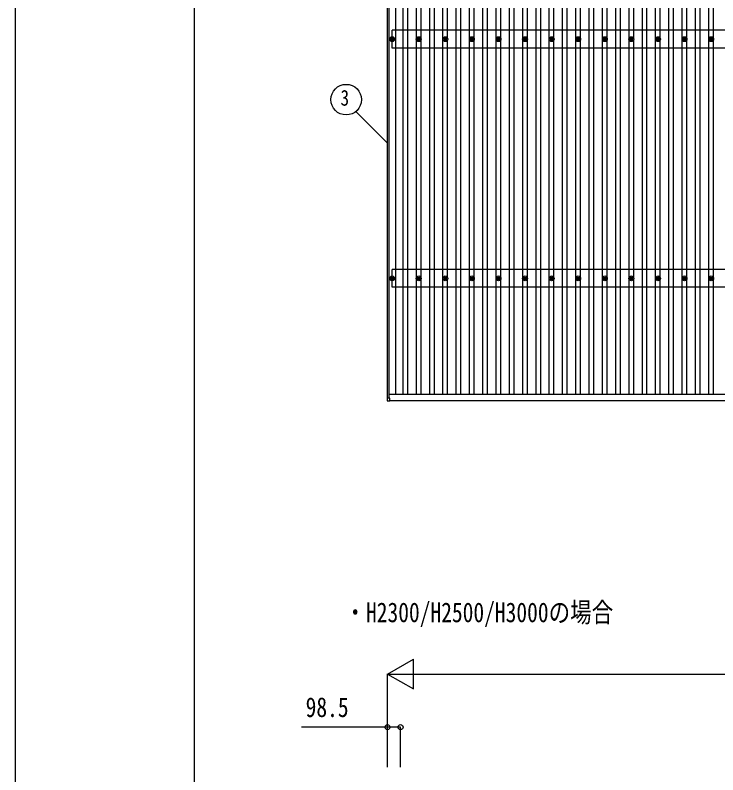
# Model space of a CAD drawing. Units: millimetres, scale not verified. Extents: x -18922 to 18922, y -13365 to 13365.
# Drawn here: x -18922 to -13636, y 1985 to 7701 of the extents above; entities that cross this region are included whole.
import ezdxf
from ezdxf.enums import TextEntityAlignment as Align

# ---------------------------------------------------------------- set-up
doc = ezdxf.new("R2010")
doc.units = ezdxf.units.MM
doc.header["$LTSCALE"] = 50
for name, color, linetype in [('0-2_USER1', 3, 'Continuous'), ('0-5_YKK_13', 4, 'Continuous'), ('0-6_YKK_A1', 4, 'Continuous'), ('0-7_YKK_D', 6, 'Continuous'), ('0-8_YKK_ZWAK', 7, 'Continuous')]:
    doc.layers.add(name, color=color, linetype=linetype)
doc.styles.add('ＭＳ ゴシック', font='')
doc.styles.get('ＭＳ ゴシック').set_extended_font_data('MS Gothic')

msp = doc.modelspace()

# ---------------------------------------------------------------- linework, layer by layer
at = {"layer": '0-5_YKK_13'}
for p, q in [((-16095.91, 7522.33), (-16091.49, 7522.33)), ((-16095.91, 7522.33), (-16091.49, 7522.33)), ((-16095.91, 7518.83), (-16091.49, 7518.83)), ((-16095.91, 7518.83), (-16091.49, 7518.83)), ((-16087.66, 7530.58), (-16087.66, 7526.16)), ((-16087.66, 7530.58), (-16087.66, 7526.16)), ((-16087.66, 7515), (-16087.66, 7510.58)), ((-16087.66, 7515), (-16087.66, 7510.58)), ((-16084.16, 7530.58), (-16084.16, 7526.16)), ((-16084.16, 7530.58), (-16084.16, 7526.16)), ((-16084.16, 7515), (-16084.16, 7510.58)), ((-16084.16, 7515), (-16084.16, 7510.58)), ((-16080.33, 7522.33), (-16075.91, 7522.33)), ((-16080.33, 7522.33), (-16075.91, 7522.33)), ((-16080.33, 7518.83), (-16075.91, 7518.83)), ((-16080.33, 7518.83), (-16075.91, 7518.83)), ((-15895.91, 7522.33), (-15891.49, 7522.33)), ((-15895.91, 7518.83), (-15891.49, 7518.83)), ((-15887.66, 7530.58), (-15887.66, 7526.16)), ((-15887.66, 7515), (-15887.66, 7510.58)), ((-15884.16, 7530.58), (-15884.16, 7526.16)), ((-15884.16, 7515), (-15884.16, 7510.58)), ((-15880.33, 7522.33), (-15875.91, 7522.33)), ((-15880.33, 7518.83), (-15875.91, 7518.83)), ((-15695.91, 7522.33), (-15691.5, 7522.33)), ((-15695.91, 7518.83), (-15691.5, 7518.83)), ((-15687.66, 7530.58), (-15687.66, 7526.16)), ((-15687.66, 7515), (-15687.66, 7510.58)), ((-15684.16, 7530.58), (-15684.16, 7526.16)), ((-15684.16, 7515), (-15684.16, 7510.58)), ((-15680.33, 7522.33), (-15675.92, 7522.33)), ((-15680.33, 7518.83), (-15675.92, 7518.83)), ((-15495.91, 7522.33), (-15491.5, 7522.33)), ((-15495.91, 7518.83), (-15491.5, 7518.83)), ((-15487.66, 7530.58), (-15487.66, 7526.16)), ((-15487.66, 7515), (-15487.66, 7510.58)), ((-15484.16, 7530.58), (-15484.16, 7526.16)), ((-15484.16, 7515), (-15484.16, 7510.58)), ((-15480.33, 7522.33), (-15475.92, 7522.33)), ((-15480.33, 7518.83), (-15475.92, 7518.83)), ((-15295.91, 7522.33), (-15291.5, 7522.33)), ((-15295.91, 7518.83), (-15291.5, 7518.83)), ((-15287.66, 7530.58), (-15287.66, 7526.16)), ((-15287.66, 7515), (-15287.66, 7510.58)), ((-15284.16, 7530.58), (-15284.16, 7526.16)), ((-15284.16, 7515), (-15284.16, 7510.58)), ((-15280.33, 7522.33), (-15275.92, 7522.33)), ((-15280.33, 7518.83), (-15275.92, 7518.83)), ((-15095.91, 7522.33), (-15091.5, 7522.33)), ((-15095.91, 7518.83), (-15091.5, 7518.83)), ((-15087.66, 7530.58), (-15087.66, 7526.16)), ((-15087.66, 7515), (-15087.66, 7510.58)), ((-15084.16, 7530.58), (-15084.16, 7526.16)), ((-15084.16, 7515), (-15084.16, 7510.58)), ((-15080.33, 7522.33), (-15075.92, 7522.33)), ((-15080.33, 7518.83), (-15075.92, 7518.83)), ((-14895.91, 7522.33), (-14891.5, 7522.33)), ((-14895.91, 7518.83), (-14891.5, 7518.83)), ((-14887.66, 7530.58), (-14887.66, 7526.16)), ((-14887.66, 7515), (-14887.66, 7510.58)), ((-14884.16, 7530.58), (-14884.16, 7526.16)), ((-14884.16, 7515), (-14884.16, 7510.58)), ((-14880.33, 7522.33), (-14875.92, 7522.33)), ((-14880.33, 7518.83), (-14875.92, 7518.83)), ((-14695.91, 7522.33), (-14691.5, 7522.33)), ((-14695.91, 7518.83), (-14691.5, 7518.83)), ((-14687.66, 7530.58), (-14687.66, 7526.16)), ((-14687.66, 7515), (-14687.66, 7510.58)), ((-14684.16, 7530.58), (-14684.16, 7526.16)), ((-14684.16, 7515), (-14684.16, 7510.58)), ((-14680.33, 7522.33), (-14675.92, 7522.33)), ((-14680.33, 7518.83), (-14675.92, 7518.83)), ((-14495.91, 7522.33), (-14491.5, 7522.33)), ((-14495.91, 7518.83), (-14491.5, 7518.83)), ((-14487.66, 7530.58), (-14487.66, 7526.16)), ((-14487.66, 7515), (-14487.66, 7510.58)), ((-14484.16, 7530.58), (-14484.16, 7526.16)), ((-14484.16, 7515), (-14484.16, 7510.58)), ((-14480.33, 7522.33), (-14475.92, 7522.33)), ((-14480.33, 7518.83), (-14475.92, 7518.83)), ((-14295.91, 7522.33), (-14291.5, 7522.33)), ((-14295.91, 7518.83), (-14291.5, 7518.83)), ((-14287.66, 7530.58), (-14287.66, 7526.16)), ((-14287.66, 7515), (-14287.66, 7510.58)), ((-14284.16, 7530.58), (-14284.16, 7526.16)), ((-14284.16, 7515), (-14284.16, 7510.58)), ((-14280.33, 7522.33), (-14275.92, 7522.33)), ((-14280.33, 7518.83), (-14275.92, 7518.83)), ((-14095.91, 7522.33), (-14091.5, 7522.33)), ((-14095.91, 7518.83), (-14091.5, 7518.83)), ((-14087.66, 7530.58), (-14087.66, 7526.16)), ((-14087.66, 7515), (-14087.66, 7510.58)), ((-14084.16, 7530.58), (-14084.16, 7526.16)), ((-14084.16, 7515), (-14084.16, 7510.58)), ((-14080.33, 7522.33), (-14075.92, 7522.33)), ((-14080.33, 7518.83), (-14075.92, 7518.83)), ((-13895.91, 7522.33), (-13891.5, 7522.33)), ((-13895.91, 7518.83), (-13891.5, 7518.83)), ((-13887.66, 7530.58), (-13887.66, 7526.16)), ((-13887.66, 7515), (-13887.66, 7510.58)), ((-13884.16, 7530.58), (-13884.16, 7526.16)), ((-13884.16, 7515), (-13884.16, 7510.58)), ((-13880.33, 7522.33), (-13875.92, 7522.33)), ((-13880.33, 7518.83), (-13875.92, 7518.83)), ((-13695.91, 7522.33), (-13691.5, 7522.33)), ((-13695.91, 7518.83), (-13691.5, 7518.83)), ((-13687.66, 7530.58), (-13687.66, 7526.16)), ((-13687.66, 7515), (-13687.66, 7510.58)), ((-13684.16, 7530.58), (-13684.16, 7526.16)), ((-13684.16, 7515), (-13684.16, 7510.58)), ((-13680.33, 7522.33), (-13675.92, 7522.33)), ((-13680.33, 7518.83), (-13675.92, 7518.83)), ((-16095.91, 5722.33), (-16091.49, 5722.33)), ((-16095.91, 5722.33), (-16091.49, 5722.33)), ((-16095.91, 5718.83), (-16091.49, 5718.83)), ((-16095.91, 5718.83), (-16091.49, 5718.83)), ((-16087.66, 5730.58), (-16087.66, 5726.16)), ((-16087.66, 5730.58), (-16087.66, 5726.16)), ((-16084.16, 5730.58), (-16084.16, 5726.16)), ((-16084.16, 5730.58), (-16084.16, 5726.16)), ((-16080.33, 5722.33), (-16075.91, 5722.33)), ((-16080.33, 5722.33), (-16075.91, 5722.33)), ((-16080.33, 5718.83), (-16075.91, 5718.83)), ((-16080.33, 5718.83), (-16075.91, 5718.83)), ((-15895.91, 5722.33), (-15891.49, 5722.33)), ((-15895.91, 5718.83), (-15891.49, 5718.83)), ((-15887.66, 5730.58), (-15887.66, 5726.16)), ((-15884.16, 5730.58), (-15884.16, 5726.16)), ((-15880.33, 5722.33), (-15875.91, 5722.33)), ((-15880.33, 5718.83), (-15875.91, 5718.83)), ((-15695.91, 5722.33), (-15691.5, 5722.33)), ((-15695.91, 5718.83), (-15691.5, 5718.83)), ((-15687.66, 5730.58), (-15687.66, 5726.16)), ((-15684.16, 5730.58), (-15684.16, 5726.16)), ((-15680.33, 5722.33), (-15675.92, 5722.33)), ((-15680.33, 5718.83), (-15675.92, 5718.83)), ((-15495.91, 5722.33), (-15491.5, 5722.33)), ((-15495.91, 5718.83), (-15491.5, 5718.83)), ((-15487.66, 5730.58), (-15487.66, 5726.16)), ((-15484.16, 5730.58), (-15484.16, 5726.16)), ((-15480.33, 5722.33), (-15475.92, 5722.33)), ((-15480.33, 5718.83), (-15475.92, 5718.83)), ((-15295.91, 5722.33), (-15291.5, 5722.33)), ((-15295.91, 5718.83), (-15291.5, 5718.83)), ((-15287.66, 5730.58), (-15287.66, 5726.16)), ((-15284.16, 5730.58), (-15284.16, 5726.16)), ((-15280.33, 5722.33), (-15275.92, 5722.33)), ((-15280.33, 5718.83), (-15275.92, 5718.83)), ((-15095.91, 5722.33), (-15091.5, 5722.33)), ((-15095.91, 5718.83), (-15091.5, 5718.83)), ((-15087.66, 5730.58), (-15087.66, 5726.16)), ((-15084.16, 5730.58), (-15084.16, 5726.16)), ((-15080.33, 5722.33), (-15075.92, 5722.33)), ((-15080.33, 5718.83), (-15075.92, 5718.83)), ((-14895.91, 5722.33), (-14891.5, 5722.33)), ((-14895.91, 5718.83), (-14891.5, 5718.83)), ((-14887.66, 5730.58), (-14887.66, 5726.16)), ((-14884.16, 5730.58), (-14884.16, 5726.16)), ((-14880.33, 5722.33), (-14875.92, 5722.33)), ((-14880.33, 5718.83), (-14875.92, 5718.83)), ((-14695.91, 5722.33), (-14691.5, 5722.33)), ((-14695.91, 5718.83), (-14691.5, 5718.83)), ((-14687.66, 5730.58), (-14687.66, 5726.16)), ((-14684.16, 5730.58), (-14684.16, 5726.16)), ((-14680.33, 5722.33), (-14675.92, 5722.33)), ((-14680.33, 5718.83), (-14675.92, 5718.83)), ((-14495.91, 5722.33), (-14491.5, 5722.33)), ((-14495.91, 5718.83), (-14491.5, 5718.83)), ((-14487.66, 5730.58), (-14487.66, 5726.16)), ((-14484.16, 5730.58), (-14484.16, 5726.16)), ((-14480.33, 5722.33), (-14475.92, 5722.33)), ((-14480.33, 5718.83), (-14475.92, 5718.83)), ((-14295.91, 5722.33), (-14291.5, 5722.33)), ((-14295.91, 5718.83), (-14291.5, 5718.83)), ((-14287.66, 5730.58), (-14287.66, 5726.16)), ((-14284.16, 5730.58), (-14284.16, 5726.16)), ((-14280.33, 5722.33), (-14275.92, 5722.33)), ((-14280.33, 5718.83), (-14275.92, 5718.83)), ((-14095.91, 5722.33), (-14091.5, 5722.33)), ((-14095.91, 5718.83), (-14091.5, 5718.83)), ((-14087.66, 5730.58), (-14087.66, 5726.16)), ((-14084.16, 5730.58), (-14084.16, 5726.16)), ((-14080.33, 5722.33), (-14075.92, 5722.33)), ((-14080.33, 5718.83), (-14075.92, 5718.83)), ((-13895.91, 5722.33), (-13891.5, 5722.33)), ((-13895.91, 5718.83), (-13891.5, 5718.83)), ((-13887.66, 5730.58), (-13887.66, 5726.16)), ((-13884.16, 5730.58), (-13884.16, 5726.16)), ((-13880.33, 5722.33), (-13875.92, 5722.33)), ((-13880.33, 5718.83), (-13875.92, 5718.83)), ((-13695.91, 5722.33), (-13691.5, 5722.33)), ((-13695.91, 5718.83), (-13691.5, 5718.83)), ((-13687.66, 5730.58), (-13687.66, 5726.16)), ((-13684.16, 5730.58), (-13684.16, 5726.16)), ((-13680.33, 5722.33), (-13675.92, 5722.33)), ((-13680.33, 5718.83), (-13675.92, 5718.83)), ((-16087.66, 5715), (-16087.66, 5710.58)), ((-16087.66, 5715), (-16087.66, 5710.58)), ((-16084.16, 5715), (-16084.16, 5710.58)), ((-16084.16, 5715), (-16084.16, 5710.58)), ((-15887.66, 5715), (-15887.66, 5710.58)), ((-15884.16, 5715), (-15884.16, 5710.58)), ((-15687.66, 5715), (-15687.66, 5710.58)), ((-15684.16, 5715), (-15684.16, 5710.58)), ((-15487.66, 5715), (-15487.66, 5710.58)), ((-15484.16, 5715), (-15484.16, 5710.58)), ((-15287.66, 5715), (-15287.66, 5710.58)), ((-15284.16, 5715), (-15284.16, 5710.58)), ((-15087.66, 5715), (-15087.66, 5710.58)), ((-15084.16, 5715), (-15084.16, 5710.58)), ((-14887.66, 5715), (-14887.66, 5710.58)), ((-14884.16, 5715), (-14884.16, 5710.58)), ((-14687.66, 5715), (-14687.66, 5710.58)), ((-14684.16, 5715), (-14684.16, 5710.58)), ((-14487.66, 5715), (-14487.66, 5710.58)), ((-14484.16, 5715), (-14484.16, 5710.58)), ((-14287.66, 5715), (-14287.66, 5710.58)), ((-14284.16, 5715), (-14284.16, 5710.58)), ((-14087.66, 5715), (-14087.66, 5710.58)), ((-14084.16, 5715), (-14084.16, 5710.58)), ((-13887.66, 5715), (-13887.66, 5710.58)), ((-13884.16, 5715), (-13884.16, 5710.58)), ((-13687.66, 5715), (-13687.66, 5710.58)), ((-13684.16, 5715), (-13684.16, 5710.58)), ((-16124.21, 4817.6), (-16124.21, 4799.6)), ((-16105.21, 4818.6), (-16123.21, 4818.6)), ((-16104.21, 4799.6), (-16104.21, 4817.6)), ((-16123.21, 4798.6), (-16105.21, 4798.6))]:
    msp.add_line(p, q, dxfattribs=at)
for centre, radius in [((-16085.91, 7520.58), 18.25), ((-16085.91, 7520.58), 18.25), ((-16085.91, 7520.58), 10.15), ((-16085.91, 7520.58), 10.15), ((-16085.91, 7520.58), 5.85), ((-16085.91, 7520.58), 5.85), ((-16085.91, 7520.58), 5.25), ((-16085.91, 7520.58), 5.25), ((-15885.91, 7520.58), 18.25), ((-15885.91, 7520.58), 10.15), ((-15885.91, 7520.58), 5.85), ((-15885.91, 7520.58), 5.25), ((-15685.91, 7520.58), 18.25), ((-15685.91, 7520.58), 10.15), ((-15685.91, 7520.58), 5.85), ((-15685.91, 7520.58), 5.25), ((-15485.91, 7520.58), 18.25), ((-15485.91, 7520.58), 10.15), ((-15485.91, 7520.58), 5.85), ((-15485.91, 7520.58), 5.25), ((-15285.91, 7520.58), 18.25), ((-15285.91, 7520.58), 10.15), ((-15285.91, 7520.58), 5.85), ((-15285.91, 7520.58), 5.25), ((-15085.91, 7520.58), 18.25), ((-15085.91, 7520.58), 10.15), ((-15085.91, 7520.58), 5.85), ((-15085.91, 7520.58), 5.25), ((-14885.91, 7520.58), 18.25), ((-14885.91, 7520.58), 10.15), ((-14885.91, 7520.58), 5.85), ((-14885.91, 7520.58), 5.25), ((-14685.91, 7520.58), 18.25), ((-14685.91, 7520.58), 10.15), ((-14685.91, 7520.58), 5.85), ((-14685.91, 7520.58), 5.25), ((-14485.91, 7520.58), 18.25), ((-14485.91, 7520.58), 10.15), ((-14485.91, 7520.58), 5.85), ((-14485.91, 7520.58), 5.25), ((-14285.91, 7520.58), 18.25), ((-14285.91, 7520.58), 10.15), ((-14285.91, 7520.58), 5.85), ((-14285.91, 7520.58), 5.25), ((-14085.91, 7520.58), 18.25), ((-14085.91, 7520.58), 10.15), ((-14085.91, 7520.58), 5.85), ((-14085.91, 7520.58), 5.25), ((-13885.91, 7520.58), 18.25), ((-13885.91, 7520.58), 10.15), ((-13885.91, 7520.58), 5.85), ((-13885.91, 7520.58), 5.25), ((-13685.91, 7520.58), 18.25), ((-13685.91, 7520.58), 10.15), ((-13685.91, 7520.58), 5.85), ((-13685.91, 7520.58), 5.25), ((-16085.91, 5720.58), 18.25), ((-16085.91, 5720.58), 18.25), ((-16085.91, 5720.58), 10.15), ((-16085.91, 5720.58), 10.15), ((-16085.91, 5720.58), 5.85), ((-16085.91, 5720.58), 5.85), ((-16085.91, 5720.58), 5.25), ((-16085.91, 5720.58), 5.25), ((-15885.91, 5720.58), 18.25), ((-15885.91, 5720.58), 10.15), ((-15885.91, 5720.58), 5.85), ((-15885.91, 5720.58), 5.25), ((-15685.91, 5720.58), 18.25), ((-15685.91, 5720.58), 10.15), ((-15685.91, 5720.58), 5.85), ((-15685.91, 5720.58), 5.25), ((-15485.91, 5720.58), 18.25), ((-15485.91, 5720.58), 10.15), ((-15485.91, 5720.58), 5.85), ((-15485.91, 5720.58), 5.25), ((-15285.91, 5720.58), 18.25), ((-15285.91, 5720.58), 10.15), ((-15285.91, 5720.58), 5.85), ((-15285.91, 5720.58), 5.25), ((-15085.91, 5720.58), 18.25), ((-15085.91, 5720.58), 10.15), ((-15085.91, 5720.58), 5.85), ((-15085.91, 5720.58), 5.25), ((-14885.91, 5720.58), 18.25), ((-14885.91, 5720.58), 10.15), ((-14885.91, 5720.58), 5.85), ((-14885.91, 5720.58), 5.25), ((-14685.91, 5720.58), 18.25), ((-14685.91, 5720.58), 10.15), ((-14685.91, 5720.58), 5.85), ((-14685.91, 5720.58), 5.25), ((-14485.91, 5720.58), 18.25), ((-14485.91, 5720.58), 10.15), ((-14485.91, 5720.58), 5.85), ((-14485.91, 5720.58), 5.25), ((-14285.91, 5720.58), 18.25), ((-14285.91, 5720.58), 10.15), ((-14285.91, 5720.58), 5.85), ((-14285.91, 5720.58), 5.25), ((-14085.91, 5720.58), 18.25), ((-14085.91, 5720.58), 10.15), ((-14085.91, 5720.58), 5.85), ((-14085.91, 5720.58), 5.25), ((-13885.91, 5720.58), 18.25), ((-13885.91, 5720.58), 10.15), ((-13885.91, 5720.58), 5.85), ((-13885.91, 5720.58), 5.25), ((-13685.91, 5720.58), 18.25), ((-13685.91, 5720.58), 10.15), ((-13685.91, 5720.58), 5.85), ((-13685.91, 5720.58), 5.25)]:
    msp.add_circle(centre, radius, dxfattribs=at)
for centre, start, end in [((-16123.21, 4817.6), 90, 180), ((-16105.21, 4817.6), 0, 90), ((-16123.21, 4799.6), 180, 270), ((-16105.21, 4799.6), 270, 0)]:
    msp.add_arc(centre, 1, start, end, dxfattribs=at)
at = {"layer": '0-6_YKK_A1'}
for p, q in [((-16120.91, 4818.56), (-16120.91, 10216.98)), ((-16108.91, 4818.56), (-16108.91, 10216.98)), ((-16059.41, 4849.88), (-16059.41, 10190.89)), ((-16003.41, 4849.88), (-16003.41, 10190.89)), ((-15968.41, 4849.88), (-15968.41, 10190.89)), ((-15803.41, 4849.88), (-15803.41, 10190.89)), ((-15768.41, 4849.88), (-15768.41, 10190.89)), ((-15603.41, 4849.88), (-15603.41, 10190.89)), ((-15568.41, 4849.88), (-15568.41, 10190.89)), ((-15403.41, 4849.88), (-15403.41, 10190.89)), ((-15368.41, 4849.88), (-15368.41, 10190.89)), ((-15203.41, 4849.88), (-15203.41, 10190.89)), ((-15168.41, 4849.88), (-15168.41, 10190.89)), ((-15003.41, 4849.88), (-15003.41, 10190.89)), ((-14968.41, 4849.88), (-14968.41, 10190.89)), ((-14803.41, 4849.88), (-14803.41, 10190.89)), ((-14768.41, 4849.88), (-14768.41, 10190.89)), ((-14603.41, 4849.88), (-14603.41, 10190.89)), ((-14568.41, 4849.88), (-14568.41, 10190.89)), ((-14403.41, 4849.88), (-14403.41, 10190.89)), ((-14368.41, 4849.88), (-14368.41, 10190.89)), ((-14203.41, 4849.88), (-14203.41, 10190.89)), ((-14168.41, 4849.88), (-14168.41, 10190.89)), ((-14003.41, 4849.88), (-14003.41, 10190.89)), ((-13968.41, 4849.88), (-13968.41, 10190.89)), ((-13803.41, 4849.88), (-13803.41, 10190.89)), ((-13768.41, 4849.88), (-13768.41, 10190.89)), ((-15903.41, 7525.76), (-15903.41, 9315.4)), ((-15868.41, 7525.76), (-15868.41, 9315.4)), ((-15703.41, 7525.76), (-15703.41, 9315.4)), ((-15668.41, 7525.76), (-15668.41, 9315.4)), ((-15503.41, 7525.76), (-15503.41, 9315.4)), ((-15468.41, 7525.76), (-15468.41, 9315.4)), ((-15303.41, 7525.76), (-15303.41, 9315.4)), ((-15268.41, 7525.76), (-15268.41, 9315.4)), ((-15103.41, 7525.76), (-15103.41, 9315.4)), ((-15068.41, 7525.76), (-15068.41, 9315.4)), ((-14903.41, 7525.76), (-14903.41, 9315.4)), ((-14868.41, 7525.76), (-14868.41, 9315.4)), ((-14703.41, 7525.76), (-14703.41, 9315.4)), ((-14668.41, 7525.76), (-14668.41, 9315.4)), ((-14503.41, 7525.76), (-14503.41, 9315.4)), ((-14468.41, 7525.76), (-14468.41, 9315.4)), ((-14303.41, 7525.76), (-14303.41, 9315.4)), ((-14268.41, 7525.76), (-14268.41, 9315.4)), ((-14103.41, 7525.76), (-14103.41, 9315.4)), ((-14068.41, 7525.76), (-14068.41, 9315.4)), ((-13903.41, 7525.76), (-13903.41, 9315.4)), ((-13868.41, 7525.76), (-13868.41, 9315.4)), ((-13703.41, 7525.76), (-13703.41, 9315.4)), ((-13668.41, 7525.76), (-13668.41, 9315.4)), ((-8885.49, 7587.58), (-16085.91, 7587.58)), ((-16085.91, 7453.58), (-16085.91, 7587.58)), ((-15903.41, 5725.76), (-15903.41, 7515.4)), ((-15868.41, 5725.76), (-15868.41, 7515.4)), ((-15703.41, 5725.76), (-15703.41, 7515.4)), ((-15668.41, 5725.76), (-15668.41, 7515.4)), ((-15503.41, 5725.76), (-15503.41, 7515.4)), ((-15468.41, 5725.76), (-15468.41, 7515.4)), ((-15303.41, 5725.76), (-15303.41, 7515.4)), ((-15268.41, 5725.76), (-15268.41, 7515.4)), ((-15103.41, 5725.76), (-15103.41, 7515.4)), ((-15068.41, 5725.76), (-15068.41, 7515.4)), ((-14903.41, 5725.76), (-14903.41, 7515.4)), ((-14868.41, 5725.76), (-14868.41, 7515.4)), ((-14703.41, 5725.76), (-14703.41, 7515.4)), ((-14668.41, 5725.76), (-14668.41, 7515.4)), ((-14503.41, 5725.76), (-14503.41, 7515.4)), ((-14468.41, 5725.76), (-14468.41, 7515.4)), ((-14303.41, 5725.76), (-14303.41, 7515.4)), ((-14268.41, 5725.76), (-14268.41, 7515.4)), ((-14103.41, 5725.76), (-14103.41, 7515.4)), ((-14068.41, 5725.76), (-14068.41, 7515.4)), ((-13903.41, 5725.76), (-13903.41, 7515.4)), ((-13868.41, 5725.76), (-13868.41, 7515.4)), ((-13703.41, 5725.76), (-13703.41, 7515.4)), ((-13668.41, 5725.76), (-13668.41, 7515.4)), ((-8885.49, 7453.58), (-16085.91, 7453.58)), ((-8885.49, 5787.58), (-16085.91, 5787.58)), ((-16085.91, 5653.58), (-16085.91, 5787.58)), ((-15903.41, 4849.88), (-15903.41, 5715.4)), ((-15868.41, 4849.88), (-15868.41, 5715.4)), ((-15703.41, 4849.88), (-15703.41, 5715.4)), ((-15668.41, 4849.88), (-15668.41, 5715.4)), ((-15503.41, 4849.88), (-15503.41, 5715.4)), ((-15468.41, 4849.88), (-15468.41, 5715.4)), ((-15303.41, 4849.88), (-15303.41, 5715.4)), ((-15268.41, 4849.88), (-15268.41, 5715.4)), ((-15103.41, 4849.88), (-15103.41, 5715.4)), ((-15068.41, 4849.88), (-15068.41, 5715.4)), ((-14903.41, 4849.88), (-14903.41, 5715.4)), ((-14868.41, 4849.88), (-14868.41, 5715.4)), ((-14703.41, 4849.88), (-14703.41, 5715.4)), ((-14668.41, 4849.88), (-14668.41, 5715.4)), ((-14503.41, 4849.88), (-14503.41, 5715.4)), ((-14468.41, 4849.88), (-14468.41, 5715.4)), ((-14303.41, 4849.88), (-14303.41, 5715.4)), ((-14268.41, 4849.88), (-14268.41, 5715.4)), ((-14103.41, 4849.88), (-14103.41, 5715.4)), ((-14068.41, 4849.88), (-14068.41, 5715.4)), ((-13903.41, 4849.88), (-13903.41, 5715.4)), ((-13868.41, 4849.88), (-13868.41, 5715.4)), ((-13703.41, 4849.88), (-13703.41, 5715.4)), ((-13668.41, 4849.88), (-13668.41, 5715.4)), ((-8885.49, 5653.58), (-16085.91, 5653.58)), ((-16108.91, 4849.88), (-10710.1, 4849.88)), ((-16104.21, 4801.9), (-10695.91, 4801.9))]:
    msp.add_line(p, q, dxfattribs=at)
at = {"layer": '0-7_YKK_D'}
for p, q in [((-16359.62, 6975.74), (-16121.56, 6737.67)), ((-16120.91, 2742.9), (-15926.06, 2855.4)), ((-15926.06, 2630.4), (-15926.06, 2855.4)), ((-16120.91, 2042.88), (-16120.91, 2743.9)), ((-16120.91, 2742.9), (-15926.06, 2630.4)), ((-16120.91, 2742.9), (-15731.2, 2742.9)), ((-15895.91, 2742.9), (-9075.91, 2742.9)), ((-16120.91, 2042.88), (-16120.91, 2343.9)), ((-16022.41, 2042.88), (-16022.41, 2343.9))]:
    msp.add_line(p, q, dxfattribs=at)
msp.add_lwpolyline([(-16022.41, 2342.9), (-16120.91, 2342.9), (-16769.01, 2342.9)], dxfattribs=at)
for centre, radius in [((-16431.58, 7065.7), 115.2), ((-16120.91, 2342.9), 19.12), ((-16022.41, 2342.9), 19.12)]:
    msp.add_circle(centre, radius, dxfattribs=at)
at = {"layer": '0-8_YKK_ZWAK'}
msp.add_line((-17572.41, -11362.5), (-17572.41, 12487.5), dxfattribs=at)
msp.add_lwpolyline([(-18922.5, -13365), (18922.5, -13365), (18922.5, 13365), (-18922.5, 13365)], close=True, dxfattribs=at)

# ---------------------------------------------------------------- texts
at = {"layer": '0-2_USER1', "style": 'ＭＳ ゴシック', "width": 0.8}
msp.add_text('・H2300/H2500/H3000の場合', height=148.5, dxfattribs=at).set_placement((-16444.75, 3088.5), align=Align.BOTTOM_LEFT)
at = {"layer": '0-7_YKK_D', "style": 'ＭＳ ゴシック', "width": 0.8}
for s, height, p in [('3', 118.8, (-16474.78, 6984.7)), ('98.5', 148.5, (-16737.01, 2374.9))]:
    msp.add_text(s, height=height, dxfattribs=at).set_placement(p, align=Align.BOTTOM_LEFT)

doc.saveas('drawing.dxf')
